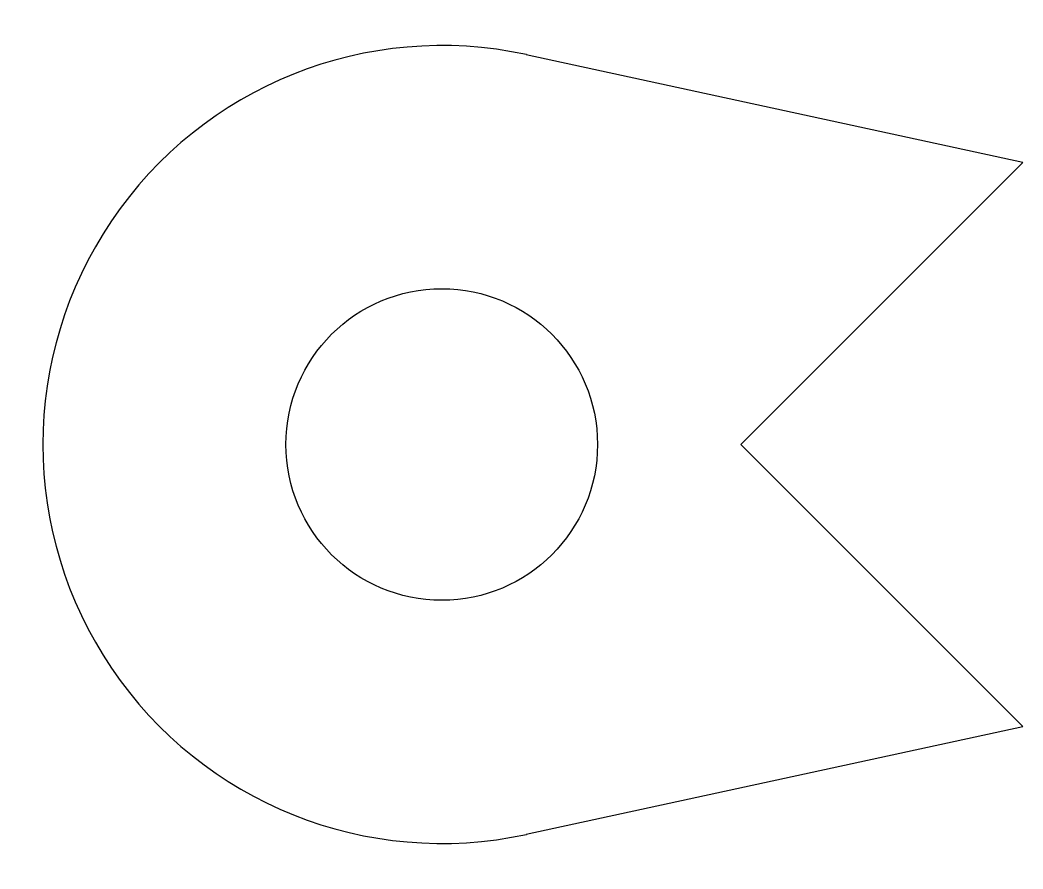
# Model space of a CAD drawing. Extents: x -92 to 36, y -54 to 54.
import ezdxf

# ---------------------------------------------------------------- set-up
doc = ezdxf.new("R2010")
doc.units = 0
doc.layers.get('0').update_dxf_attribs({"linetype": 'continuous'})

# ---------------------------------------------------------------- blocks, each defined once
blk = doc.blocks.new('SHAPE2DVIEW001')
at = {"color": 0}
for p, q in [((35.92, 35.92), (-27.33, 49.64)), ((0, 0), (35.92, 35.92)), ((35.92, -35.92), (0, 0)), ((-27.33, -49.64), (35.92, -35.92))]:
    blk.add_line(p, q, dxfattribs=at)
blk.add_circle((-38.1, 0), 19.84, dxfattribs=at)
blk.add_arc((-38.1, 0), 50.8, 77.7577, -77.7577, dxfattribs=at)

msp = doc.modelspace()

# ---------------------------------------------------------------- block references
at = {"color": 0}
msp.add_blockref('SHAPE2DVIEW001', (0, 0), dxfattribs=at)

doc.saveas('drawing.dxf')
